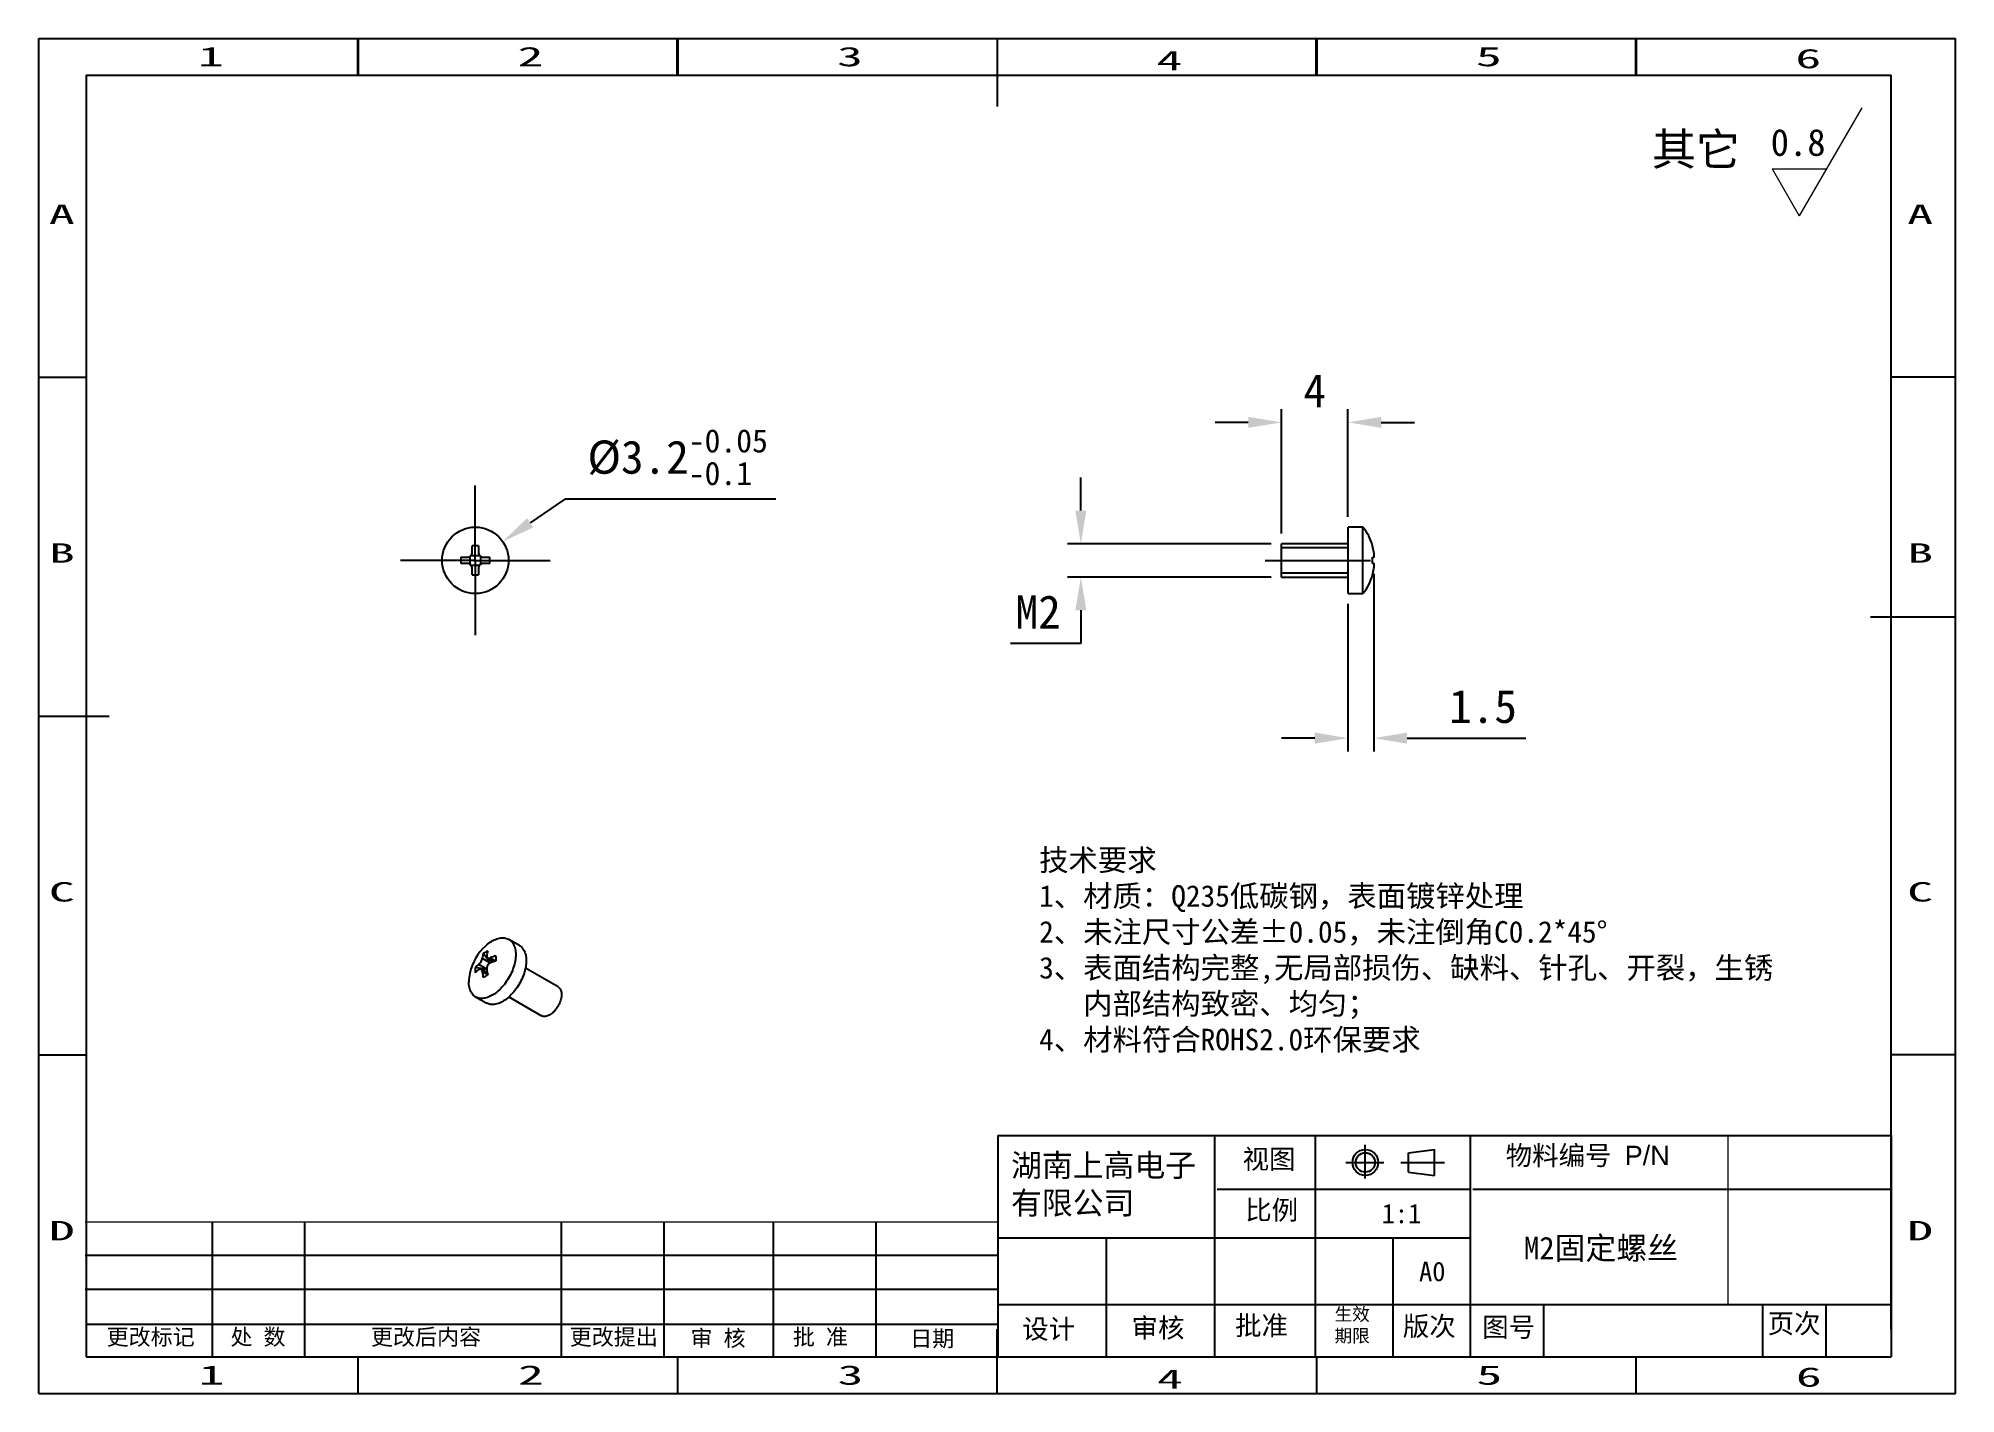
# Model space of a CAD drawing. Header units: millimetres. Extents: x 349 to 464, y 81 to 163.
import ezdxf
from ezdxf.enums import TextEntityAlignment as Align

# ---------------------------------------------------------------- set-up
doc = ezdxf.new("R2010")
doc.units = ezdxf.units.MM
doc.header["$PDSIZE"] = -1
doc.linetypes.add('ACAD_ISO04W100', pattern=[30.5, 24, -3, 0.5, -3])
doc.linetypes.add('CENTER', pattern=[10.16, 6.35, -1.27, 1.27, -1.27])
for name, color, linetype in [('中心线', 6, 'CENTER'), ('图框', 7, 'Continuous'), ('标注', 5, 'Continuous'), ('细实线', 5, 'Continuous')]:
    doc.layers.add(name, color=color, linetype=linetype)
doc.styles.add('style1', font='', dxfattribs={"height": 3.5})
doc.styles.get('style1').set_extended_font_data('FangSong_GB2312')
doc.dimstyles.new('副本 Standard', dxfattribs={"dimtxt": 2, "dimasz": 2, "dimexe": 0.8, "dimexo": 0.625, "dimgap": 0.9, "dimtad": 1, "dimtih": 1, "dimtoh": 1, "dimdsep": 46, "dimtxsty": 'Standard', "dimcen": 0.09, "dimclrd": 5, "dimclre": 5, "dimadec": 3, "dimazin": 2, "dimtfac": 1, "dimtdec": 4, "dimtofl": 0, "dimtmove": 0, "dimatfit": 3, "dimfxl": 0, "dimtolj": 1, "dimtzin": 0, "dimarcsym": 0})

# ---------------------------------------------------------------- blocks, each defined once
blk = doc.blocks.new('SW_CENTERMARKSYMBOL_0')
at = {"layer": '图框', "color": 0}
for p, q in [((0, 2.5), (0, 4.5)), ((0, 0), (0, 2.5)), ((-2.5, 0), (-4.5, 0)), ((0, 0), (-2.5, 0)), ((0, 0), (0, -2.5)), ((0, 0), (2.5, 0)), ((2.5, 0), (4.5, 0)), ((0, -2.5), (0, -4.5))]:
    blk.add_line(p, q, dxfattribs=at)
blk = doc.blocks.new('*D14')
at = {"layer": 'Defpoints', "color": 0}
for p in [(427.43, 139.51), (427.43, 133.2), (423.43, 132.2)]:
    blk.add_point(p, dxfattribs=at)
at = {"layer": '标注', "color": 5, "lineweight": -2}
for p, q in [((423.43, 132.83), (423.43, 140.31)), ((427.43, 133.83), (427.43, 140.31)), ((421.43, 139.51), (419.43, 139.51)), ((429.43, 139.51), (431.43, 139.51))]:
    blk.add_line(p, q, dxfattribs=at)
at = {"layer": '标注', "color": 5}
for points in [[(421.43, 139.84), (421.43, 139.18), (423.43, 139.51)], [(429.43, 139.84), (429.43, 139.18), (427.43, 139.51)]]:
    blk.add_solid(points, dxfattribs=at)
at = {"layer": '标注', "color": 0, "insert": (425.43, 141.41), "char_height": 2, "attachment_point": 5}
blk.add_mtext('\\A1;4', dxfattribs=at)
blk = doc.blocks.new('*D15')
at = {"layer": 'Defpoints', "color": 0}
for p in [(428.99, 131.01), (427.43, 129.2), (428.99, 120.5)]:
    blk.add_point(p, dxfattribs=at)
at = {"layer": '标注', "color": 5, "lineweight": -2}
for p, q in [((428.99, 130.39), (428.99, 119.7)), ((427.43, 128.58), (427.43, 119.7)), ((425.43, 120.5), (423.43, 120.5)), ((430.99, 120.5), (438.13, 120.5))]:
    blk.add_line(p, q, dxfattribs=at)
at = {"layer": '标注', "color": 5}
for points in [[(425.43, 120.84), (425.43, 120.17), (427.43, 120.5)], [(430.99, 120.84), (430.99, 120.17), (428.99, 120.5)]]:
    blk.add_solid(points, dxfattribs=at)
at = {"layer": '标注', "color": 0, "insert": (435.56, 122.4), "char_height": 2, "attachment_point": 5}
blk.add_mtext('\\A1;1.5', dxfattribs=at)
blk = doc.blocks.new('*D16')
at = {"layer": 'Defpoints', "color": 0}
for p in [(423.43, 132.2), (411.35, 130.2), (423.43, 130.2)]:
    blk.add_point(p, dxfattribs=at)
at = {"layer": '标注', "color": 5, "lineweight": -2}
for p, q in [((411.35, 134.2), (411.35, 136.2)), ((422.81, 132.2), (410.55, 132.2)), ((422.81, 130.2), (410.55, 130.2)), ((411.35, 128.2), (411.35, 126.2)), ((411.35, 126.2), (407.12, 126.2))]:
    blk.add_line(p, q, dxfattribs=at)
at = {"layer": '标注', "color": 5}
for points in [[(411.02, 134.2), (411.68, 134.2), (411.35, 132.2)], [(411.02, 128.2), (411.68, 128.2), (411.35, 130.2)]]:
    blk.add_solid(points, dxfattribs=at)
at = {"layer": '标注', "color": 0, "insert": (408.78, 128.1), "char_height": 2, "attachment_point": 5}
blk.add_mtext('\\A1;M2', dxfattribs=at)
blk = doc.blocks.new('*D17')
at = {"layer": 'Defpoints', "color": 0}
for p in [(376.55, 132.33), (373.25, 130.07)]:
    blk.add_point(p, dxfattribs=at)
at = {"layer": '标注', "color": 5, "lineweight": -2}
for p, q in [((380.28, 134.89), (378.2, 133.46)), ((392.98, 134.89), (380.28, 134.89)), ((374.81, 131.2), (374.99, 131.2)), ((374.9, 131.11), (374.9, 131.29))]:
    blk.add_line(p, q, dxfattribs=at)
at = {"layer": '标注', "color": 5}
blk.add_solid([(378.01, 133.74), (378.39, 133.19), (376.55, 132.33)], dxfattribs=at)
at = {"layer": '标注', "color": 0, "insert": (387.08, 137.42), "char_height": 2, "attachment_point": 5}
blk.add_mtext('\\A1;%%C3.2{\\H0.7x;\\S-0.05^ -0.1;}', dxfattribs=at)

msp = doc.modelspace()

# ---------------------------------------------------------------- linework, layer by layer
at = {"color": 5, "linetype": 'Continuous'}
for p, q in [((348.628, 81.045), (348.628, 162.626)), ((348.628, 162.626), (464.007, 162.626)), ((367.828, 160.408), (367.828, 162.626)), ((367.858, 162.626), (367.858, 160.408)), ((387.058, 160.408), (387.058, 162.626)), ((387.088, 162.626), (387.088, 160.408)), ((406.318, 162.626), (406.318, 158.529)), ((425.518, 160.408), (425.518, 162.626)), ((425.547, 162.626), (425.547, 160.408)), ((444.747, 160.408), (444.747, 162.626)), ((444.777, 162.626), (444.777, 160.408)), ((464.007, 81.045), (464.007, 162.626)), ((348.598, 160.408), (348.628, 160.408)), ((348.628, 142.23), (351.474, 142.23)), ((464.007, 142.23), (460.122, 142.23)), ((464.007, 127.777), (458.883, 127.777)), ((348.628, 121.835), (352.855, 121.835)), ((348.628, 101.44), (351.474, 101.44)), ((464.007, 101.44), (460.122, 101.44)), ((406.347, 96.584), (423.048, 96.584)), ((419.4, 96.584), (419.4, 83.262)), ((423.048, 96.584), (460.122, 96.584)), ((425.461, 96.584), (425.461, 83.262)), ((434.784, 96.584), (434.784, 94.079)), ((434.784, 94.253), (434.784, 89.672)), ((419.565, 93.361), (434.784, 93.361)), ((434.949, 93.361), (460.122, 93.361)), ((359.061, 91.387), (359.061, 83.262)), ((364.62, 91.387), (364.62, 83.262)), ((380.06, 91.387), (380.06, 83.262)), ((386.241, 91.387), (386.241, 83.262)), ((392.838, 91.387), (392.838, 83.262)), ((399.019, 91.387), (399.019, 83.262)), ((406.347, 90.428), (434.784, 90.428)), ((412.874, 90.428), (412.874, 83.262)), ((430.122, 90.428), (430.122, 83.262)), ((351.426, 89.372), (406.299, 89.372)), ((434.784, 89.672), (434.784, 83.262)), ((351.426, 87.335), (406.299, 87.335)), ((406.347, 86.416), (460.122, 86.416)), ((439.202, 86.416), (439.202, 83.262)), ((452.376, 86.416), (452.376, 83.262)), ((456.184, 86.416), (456.184, 83.262)), ((351.474, 85.224), (406.299, 85.224)), ((406.318, 81.045), (406.318, 84.929)), ((367.858, 81.045), (367.858, 83.262)), ((387.088, 81.045), (387.088, 83.262)), ((425.547, 81.045), (425.547, 83.262)), ((444.777, 81.045), (444.777, 83.262)), ((348.628, 81.045), (464.007, 81.045))]:
    msp.add_line(p, q, dxfattribs=at)
at = {"color": 7, "linetype": 'Continuous'}
for p, q in [((351.474, 160.408), (351.474, 83.262)), ((351.474, 160.408), (460.122, 160.408)), ((460.122, 84.929), (460.122, 160.408)), ((406.347, 96.584), (406.347, 83.262)), ((460.122, 96.584), (460.122, 83.262)), ((460.122, 96.584), (460.122, 83.262)), ((431.081, 95.545), (432.641, 95.735)), ((431.081, 95.545), (432.641, 95.735)), ((431.081, 94.379), (431.081, 95.545)), ((432.641, 94.185), (432.641, 95.735)), ((431.081, 94.379), (432.641, 94.185)), ((351.474, 83.262), (460.122, 83.262))]:
    msp.add_line(p, q, dxfattribs=at)
at = {"color": 7, "linetype": 'Continuous', "lineweight": 25}
for p, q in [((428.331, 133.202), (427.433, 133.202)), ((427.433, 131.202), (427.433, 133.202)), ((428.331, 131.202), (428.331, 133.202)), ((374.711, 131.692), (374.711, 132.078)), ((375.091, 132.078), (375.091, 131.692)), ((427.433, 132.202), (423.433, 132.202)), ((423.433, 131.202), (423.433, 132.202)), ((427.433, 131.952), (423.433, 131.952)), ((428.905, 132.078), (428.91, 132.081)), ((374.025, 131.392), (374.411, 131.392)), ((374.411, 131.012), (374.025, 131.012)), ((374.598, 130.947), (374.598, 131.457)), ((374.646, 131.505), (375.156, 131.505)), ((375.156, 130.899), (374.646, 130.899)), ((374.711, 130.326), (374.711, 130.712)), ((375.091, 130.712), (375.091, 130.326)), ((375.205, 131.457), (375.205, 130.947)), ((375.391, 131.392), (375.777, 131.392)), ((375.777, 131.012), (375.391, 131.012)), ((423.433, 130.202), (423.433, 131.202)), ((423.433, 130.452), (427.433, 130.452)), ((427.433, 129.202), (427.433, 131.202)), ((428.331, 129.202), (428.331, 131.202)), ((428.905, 131.392), (428.99, 131.392)), ((428.99, 131.012), (428.905, 131.012)), ((423.433, 130.202), (427.433, 130.202)), ((428.91, 130.323), (428.905, 130.326)), ((427.433, 129.202), (428.331, 129.202)), ((375.821, 106.981), (375.379, 107.531)), ((377.554, 108.024), (376.919, 108.391)), ((375.591, 106.583), (374.894, 106.69)), ((375.624, 106.375), (375.244, 106.595)), ((375.637, 107.275), (376.017, 107.056)), ((379.883, 105.525), (377.92, 106.658)), ((374.919, 104.926), (375.554, 104.56)), ((376.92, 104.926), (378.883, 103.793))]:
    msp.add_line(p, q, dxfattribs=at)
at = {"color": 8, "linetype": 'Continuous', "lineweight": 25}
for p, q in [((375.588, 106.605), (375.107, 106.882)), ((375.319, 107.25), (375.8, 106.972)), ((375.646, 106.261), (375.319, 106.45)), ((375.8, 107.283), (376.127, 107.094))]:
    msp.add_line(p, q, dxfattribs=at)
for p, q in [((351.474, 104.709), (351.474, 83.262)), ((351.474, 83.262), (380.78, 83.262)), ((380.78, 83.262), (406.148, 83.262))]:
    msp.add_line(p, q)
at = {"color": 5, "lineweight": 13}
msp.add_line((450.323, 86.416), (450.323, 96.584), dxfattribs=at)
at = {"color": 7, "linetype": 'Continuous', "lineweight": 25, "flags": 128}
for points in [[(375.505, 107.981), (375.56, 108.03), (375.638, 108.097), (375.718, 108.159), (375.798, 108.216), (375.879, 108.268), (375.96, 108.314), (376.04, 108.355), (376.12, 108.391), (376.2, 108.421), (376.279, 108.446), (376.356, 108.464), (376.432, 108.477), (376.507, 108.483), (376.579, 108.484), (376.649, 108.479), (376.717, 108.467), (376.783, 108.45), (376.845, 108.427), (376.905, 108.399), (376.961, 108.364), (377.014, 108.324), (377.063, 108.279), (377.109, 108.228), (377.151, 108.172), (377.188, 108.112), (377.222, 108.046), (377.251, 107.976), (377.276, 107.902), (377.297, 107.824), (377.313, 107.741), (377.324, 107.656), (377.331, 107.567), (377.333, 107.475), (377.331, 107.38), (377.324, 107.283), (377.313, 107.185), (377.297, 107.084), (377.276, 106.982), (377.251, 106.879), (377.222, 106.775), (377.188, 106.671), (377.151, 106.566), (377.109, 106.462), (377.063, 106.359), (377.014, 106.257), (376.961, 106.156), (376.905, 106.056), (376.845, 105.959), (376.783, 105.864), (376.717, 105.771), (376.649, 105.682), (376.579, 105.595), (376.507, 105.512), (376.432, 105.433), (376.356, 105.358), (376.279, 105.287), (376.2, 105.22), (376.12, 105.158), (376.04, 105.101), (375.96, 105.049), (375.879, 105.003), (375.798, 104.962), (375.718, 104.926), (375.638, 104.896), (375.56, 104.872), (375.482, 104.853), (375.406, 104.841), (375.332, 104.834), (375.259, 104.833), (375.189, 104.838), (375.121, 104.85), (375.056, 104.867), (374.993, 104.89), (374.934, 104.918), (374.877, 104.953), (374.824, 104.993), (374.775, 105.038), (374.729, 105.089), (374.688, 105.145), (374.65, 105.205), (374.616, 105.271), (374.587, 105.341), (374.562, 105.415), (374.542, 105.493), (374.526, 105.576), (374.514, 105.661), (374.507, 105.75), (374.505, 105.842), (374.505, 105.842)], [(377.554, 108.024), (377.596, 107.998), (377.649, 107.958), (377.698, 107.912), (377.744, 107.862), (377.786, 107.806), (377.823, 107.745), (377.857, 107.68), (377.886, 107.61), (377.911, 107.535), (377.932, 107.457), (377.948, 107.375), (377.959, 107.289), (377.966, 107.2), (377.968, 107.108), (377.966, 107.014), (377.959, 106.917), (377.948, 106.818), (377.932, 106.717), (377.911, 106.615), (377.886, 106.512), (377.857, 106.408), (377.823, 106.304), (377.786, 106.2), (377.744, 106.096), (377.698, 105.993), (377.649, 105.89), (377.596, 105.789), (377.54, 105.69), (377.48, 105.592), (377.418, 105.497), (377.352, 105.405), (377.284, 105.315), (377.214, 105.229), (377.142, 105.146), (377.067, 105.066), (376.991, 104.991), (376.914, 104.92), (376.835, 104.854), (376.755, 104.792), (376.675, 104.735), (376.595, 104.683), (376.514, 104.636), (376.433, 104.595), (376.353, 104.559), (376.273, 104.529), (376.195, 104.505), (376.117, 104.487), (376.041, 104.474), (375.967, 104.467), (375.894, 104.467), (375.824, 104.472), (375.756, 104.483), (375.691, 104.5), (375.628, 104.523), (375.569, 104.552), (375.554, 104.56)], [(379.883, 105.525), (379.912, 105.506), (379.948, 105.476), (379.98, 105.441), (380.009, 105.4), (380.033, 105.355), (380.053, 105.305), (380.069, 105.251), (380.081, 105.193), (380.087, 105.132), (380.09, 105.067), (380.087, 105), (380.081, 104.931), (380.069, 104.86), (380.053, 104.788), (380.033, 104.715), (380.009, 104.641), (379.98, 104.568), (379.948, 104.495), (379.912, 104.423), (379.872, 104.353), (379.83, 104.285), (379.784, 104.219), (379.736, 104.156), (379.686, 104.096), (379.633, 104.04), (379.579, 103.988), (379.524, 103.941), (379.468, 103.898), (379.411, 103.86), (379.354, 103.827), (379.297, 103.799), (379.241, 103.777), (379.186, 103.761), (379.132, 103.751), (379.079, 103.746), (379.029, 103.748), (378.981, 103.755), (378.935, 103.768), (378.893, 103.787), (378.883, 103.793)]]:
    msp.add_lwpolyline(points, dxfattribs=at)
at = {"color": 7, "linetype": 'Continuous', "lineweight": 25}
msp.add_circle((374.901, 131.202), 2, dxfattribs=at)
at = {"color": 7, "linetype": 'Continuous'}
for radius in [0.777, 0.583]:
    msp.add_circle((428.475, 94.962), radius, dxfattribs=at)
at = {"color": 7, "linetype": 'Continuous', "lineweight": 25}
for centre, radius, start, end in [((425.833, 131.202), 3.2, 15.94231, 38.68219), ((374.901, 125.878), 6.203, 88.2448, 91.7552), ((425.833, 131.202), 3.194, 8.82376, 15.91695), ((380.226, 131.202), 6.203, 178.2448, 181.7552), ((369.577, 131.202), 6.203, 358.2448, 1.7552), ((425.327, 131.202), 3.583, 356.96062, 3.03938), ((425.833, 131.202), 3.194, 344.08305, 351.17624), ((374.901, 136.526), 6.203, 268.2448, 271.7552), ((425.833, 131.202), 3.2, 321.31781, 344.05769), ((377.686, 105.639), 3.2, 132.96106, 167.04432), ((377.416, 106.949), 2.118, 164.07377, 171.84289), ((376.582, 105.757), 2.143, 115.84658, 124.14804), ((377.684, 107.105), 2.118, 164.07377, 171.84289), ((377.353, 103.593), 4.002, 107.7443, 112.82552), ((384.117, 107.25), 7.986, 178.88683, 181.11317), ((376.832, 105.822), 2.327, 166.73373, 179.50863), ((377.032, 106.535), 2.144, 175.84951, 184.15049), ((376.415, 105.217), 2.118, 128.1546, 135.9243), ((376.415, 104.907), 2.118, 128.1546, 135.9243), ((379.29, 106.949), 4.002, 187.17194, 192.25348), ((379.506, 99.262), 7.987, 118.88439, 121.11024), ((379.559, 107.105), 4.002, 187.17194, 192.25348), ((377.353, 103.283), 4.002, 107.7443, 112.82552)]:
    msp.add_arc(centre, radius, start, end, dxfattribs=at)
for points in [[(374.411, 131.392), (374.49, 131.392), (374.568, 131.424), (374.679, 131.535), (374.711, 131.613), (374.711, 131.692)], [(375.091, 131.692), (375.091, 131.613), (375.124, 131.536), (375.235, 131.424), (375.313, 131.392), (375.391, 131.392)], [(428.99, 131.392), (429.002, 131.392), (429.009, 131.424), (429.009, 131.535), (429.002, 131.613), (428.99, 131.692)], [(374.711, 130.712), (374.711, 130.791), (374.679, 130.869), (374.568, 130.98), (374.49, 131.012), (374.411, 131.012)], [(375.391, 131.012), (375.313, 131.012), (375.235, 130.98), (375.124, 130.869), (375.091, 130.791), (375.091, 130.712)], [(428.99, 130.712), (429.002, 130.791), (429.009, 130.869), (429.009, 130.98), (429.002, 131.012), (428.99, 131.012)], [(375.588, 107.405), (375.579, 107.346), (375.597, 107.298), (375.676, 107.253), (375.736, 107.255), (375.8, 107.283)], [(375.107, 106.882), (375.154, 106.92), (375.204, 106.981), (375.283, 107.117), (375.311, 107.191), (375.319, 107.25)], [(375.319, 106.45), (375.311, 106.519), (375.283, 106.572), (375.204, 106.618), (375.154, 106.609), (375.107, 106.572)], [(375.8, 106.972), (375.736, 106.945), (375.676, 106.89), (375.597, 106.754), (375.579, 106.674), (375.588, 106.605)]]:
    msp.add_open_spline(points, degree=3, knots=[0, 0, 0, 0, 0.5, 0.5, 1, 1, 1, 1], dxfattribs=at)
at = {"layer": '中心线'}
msp.add_line((422.435, 131.202), (429.576, 131.202), dxfattribs=at)
at = {"layer": '中心线', "color": 6, "linetype": 'ACAD_ISO04W100'}
for p, q in [((428.45, 96.013), (428.45, 94.003)), ((427.298, 94.962), (429.589, 94.962)), ((427.298, 94.962), (429.589, 94.962)), ((430.602, 94.962), (433.233, 94.962))]:
    msp.add_line(p, q, dxfattribs=at)
at = {"layer": '标注', "color": 5, "lineweight": 13}
for p, q in [((458.35, 158.452), (454.588, 151.937)), ((452.955, 154.766), (456.225, 154.773)), ((452.955, 154.766), (454.588, 151.937))]:
    msp.add_line(p, q, dxfattribs=at)
at = {"layer": '标注', "color": 0, "lineweight": 13}
msp.add_line((351.426, 91.387), (406.299, 91.387), dxfattribs=at)

# ---------------------------------------------------------------- block references
at = {"layer": '中心线'}
msp.add_blockref('SW_CENTERMARKSYMBOL_0', (374.901, 131.202), dxfattribs=at)

# ---------------------------------------------------------------- texts
at = {"color": 5, "linetype": 'Continuous'}
for s, width, p, p2 in [('1', 3.99672, (358.213, 160.944), (359.767, 160.944)), ('2', 1.99836, (377.443, 160.944), (378.997, 160.944)), ('3', 1.99836, (396.673, 160.944), (398.227, 160.944)), ('4', 1.99836, (415.903, 160.709), (417.457, 160.709)), ('5', 1.99836, (435.132, 160.944), (436.686, 160.944)), ('6', 1.99836, (454.362, 160.826), (455.916, 160.826)), ('A', 1.99836, (349.234, 151.457), (350.788, 151.457)), ('A', 1.99836, (461.093, 151.457), (462.647, 151.457)), ('B', 1.99836, (349.234, 131.062), (350.788, 131.062)), ('B', 1.99836, (461.093, 131.062), (462.647, 131.062)), ('C', 1.99836, (349.234, 110.666), (350.788, 110.666)), ('C', 1.99836, (461.093, 110.666), (462.647, 110.666)), ('D', 1.99836, (349.234, 90.271), (350.788, 90.271)), ('D', 1.99836, (461.093, 90.271), (462.647, 90.271)), ('1', 3.99672, (358.243, 81.581), (359.797, 81.581)), ('2', 1.99836, (377.473, 81.581), (379.027, 81.581)), ('3', 1.99836, (396.703, 81.581), (398.257, 81.581)), ('4', 1.99836, (415.932, 81.345), (417.486, 81.345)), ('5', 1.99836, (435.162, 81.581), (436.716, 81.581)), ('6', 1.99836, (454.392, 81.463), (455.946, 81.463))]:
    msp.add_text(s, height=1.166, dxfattribs=dict(at, width=width)).set_placement(p, p2, align=Align.FIT)
at = {"attachment_point": 1}
for s, insert, char_height, width in [('{\\fSimSun|b0|i0|c134|p2;其它}', (445.723, 156.921), 1.944, 10.1628), ('{\\fSimSun|b0|i0|c134|p2;技术要求}\\P{\\fSimSun|b0|i0|c134|p2;1、材质：Q235低碳钢，表面镀锌处理\\P2、未注尺寸公差±0.05，未注倒角C0.2*45%%D\\P3、表面结构完整,无局部损伤、缺料、针孔、开裂，生锈\\P   内部结构致密、均匀；\\P4、材料符合ROHS2.0环保要求}', (408.84, 113.811), 1.296, 56.88557)]:
    msp.add_mtext(s, dxfattribs=dict(at, insert=insert, char_height=char_height, width=width))
at = {"color": 0, "lineweight": 13, "attachment_point": 1, "style": 'style1'}
for s, insert, char_height, width in [('{\\fSimSun|b0|i0|c134|p2;视图}', (421.086, 95.749), 1.1664, 6.22803), ('{\\fSimSun|b0|i0|c134|p54;物料编号 \\fArial Unicode MS|b0|i0|c0|p34;P/N}', (436.925, 95.967), 1.1664, 10.78743), ('比例', (421.248, 92.682), 1.1664, 6.22803), ('{\\H1.2x;设计}', (407.822, 85.522), 0.972, 6.22803), ('{\\H1.2x;审核}', (414.402, 85.591), 0.972, 6.22803), ('{\\fSimSun|b0|i0|c134|p2;\\H1.2x;批准}', (420.634, 85.732), 0.972, 6.22803), ('{\\fSimSun|b0|i0|c134|p2;\\H0.8x;生效\\P期限}', (426.621, 86.217), 0.972, 6.22803), ('{\\H1.2x;版次}', (430.73, 85.69), 0.972, 6.22803), ('{\\fSimSun|b0|i0|c134|p2;图号}', (435.512, 85.633), 1.1664, 6.22803), ('{\\fSimSun|b0|i0|c134|p2;\\H1.2x; 页次}', (451.898, 85.853), 0.972, 6.22803), ('更改标记', (352.708, 84.944), 0.972, 8.74924), ('处 数', (360.165, 84.944), 0.972, 8.74924), ('更改后内容', (368.618, 84.944), 0.972, 9.12001), ('更改提出', (380.584, 84.944), 0.972, 8.00771), ('审 核', (387.857, 84.87), 0.972, 6.22803), ('批 准', (394.016, 84.944), 0.972, 6.22803), ('日期', (401.079, 84.853), 0.972, 6.22803)]:
    msp.add_mtext(s, dxfattribs=dict(at, insert=insert, char_height=char_height, width=width))
at = {"layer": '标注', "color": 0, "lineweight": 13, "attachment_point": 1}
for s, insert, char_height, width in [('{\\H1.25x;0.8}', (452.873, 157.171), 1.296, 10.0333), ('{\\fSimSun|b0|i0|c134|p2;湖南上高电子 有限公司}', (407.148, 95.47), 1.3608, 12.15489), ('{\\fSimSun|b0|i0|c134|p2;1:1}', (429.459, 92.469), 1.1664, 7.15819), ('{\\fSimSun|b0|i0|c134|p2;A0}', (431.709, 88.982), 1.1664, 5.1529)]:
    msp.add_mtext(s, dxfattribs=dict(at, insert=insert, char_height=char_height, width=width))
at = {"layer": '细实线', "color": 3, "lineweight": 13, "insert": (438.016, 92.755), "char_height": 1.3608, "width": 15.37504, "attachment_point": 1}
msp.add_mtext('{\\C0;\\P\\fSimSun|b0|i0|c134|p2;M2固定螺丝}', dxfattribs=at)

# ---------------------------------------------------------------- dimensions: what is measured, and where the dimension line sits
at = {"layer": '标注', "color": 0}
dim = msp.add_linear_dim(base=(427.433, 139.508), p1=(423.433, 132.202), p2=(427.433, 133.202), dimstyle='副本 Standard', dxfattribs=at)
dim.commit()
dim.dimension.update_dxf_attribs({"geometry": '*D14', "text_midpoint": (425.433, 141.408)})
dim = msp.add_diameter_dim_2p(p1=(373.251, 130.072), p2=(376.551, 132.332), text='%%C3.2{\\H0.7x;\\S-0.05^ -0.1;}', dimstyle='副本 Standard', dxfattribs=at)
dim.commit()
dim.dimension.update_dxf_attribs({"geometry": '*D17', "text_midpoint": (387.085, 134.889), "dimtype": 163})
dim = msp.add_linear_dim(base=(411.349, 130.202), p1=(423.433, 132.202), p2=(423.433, 130.202), angle=90, text='M<>', dimstyle='副本 Standard', dxfattribs=at)
dim.commit()
dim.dimension.update_dxf_attribs({"geometry": '*D16', "text_midpoint": (408.783, 128.102)})
dim = msp.add_linear_dim(base=(428.995, 120.503), p1=(427.433, 129.202), p2=(428.995, 131.01), text='1.5', dimstyle='副本 Standard', dxfattribs=at)
dim.commit()
dim.dimension.update_dxf_attribs({"geometry": '*D15', "text_midpoint": (435.561, 122.403)})

doc.saveas('drawing.dxf')
